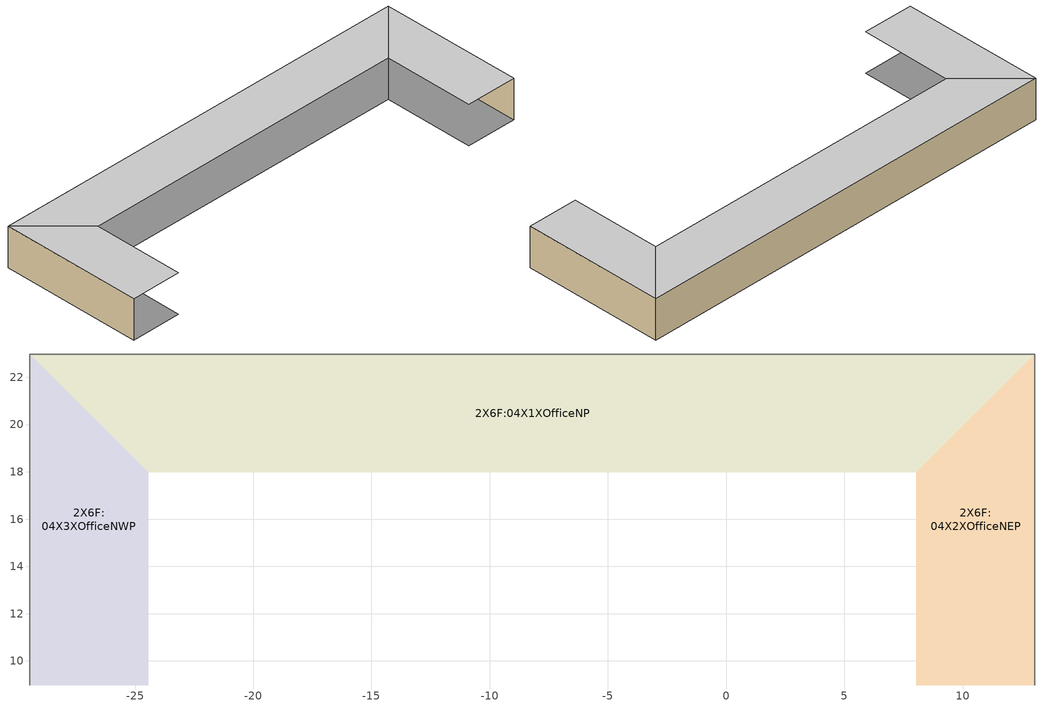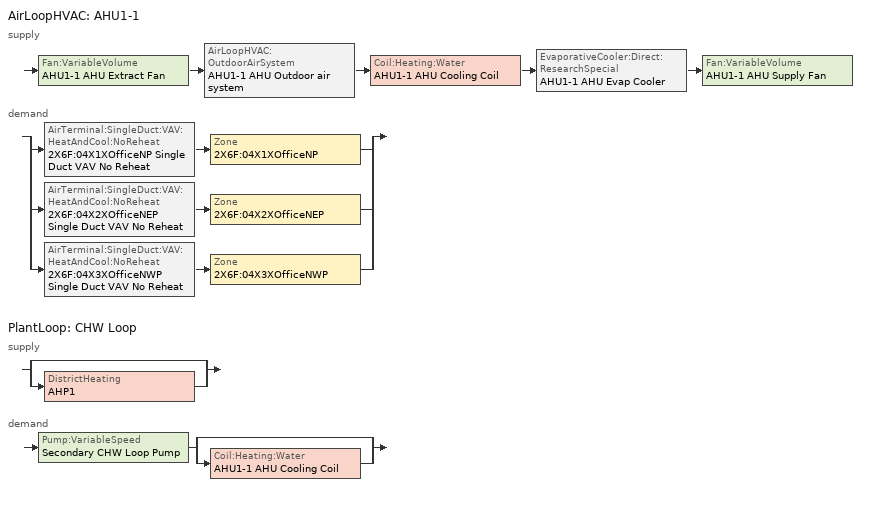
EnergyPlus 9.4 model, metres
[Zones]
2X6F:04X1XOfficeNP
 floor adiabatic (W1m - IBEC): 8.05,17.98 -24.45,17.98 -29.45,22.98 13.05,22.98 z23.2
 wall adiabatic (W1m - IBEC): 13.05,22.98 -29.45,22.98 z23.2:27.2
 ceiling adiabatic (W1m - IBEC): -24.45,17.98 8.05,17.98 13.05,22.98 -29.45,22.98 z27.2
2X6F:04X2XOfficeNEP
 floor adiabatic (W1m - IBEC): 13.05,8.98 8.05,8.98 8.05,17.98 13.05,22.98 z23.2
 wall adiabatic (W1m - IBEC): 13.05,8.98 13.05,22.98 z23.2:27.2
 ceiling adiabatic (W1m - IBEC): 8.05,8.98 13.05,8.98 13.05,22.98 8.05,17.98 z27.2
2X6F:04X3XOfficeNWP
 floor adiabatic (W1m - IBEC): -24.45,8.98 -29.45,8.98 -29.45,22.98 -24.45,17.98 z23.2
 wall adiabatic (W1m - IBEC): -29.45,22.98 -29.45,8.98 z23.2:27.2
 ceiling adiabatic (W1m - IBEC): -29.45,8.98 -24.45,8.98 -24.45,17.98 -29.45,22.98 z27.2
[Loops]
AirLoopHVAC 'AHU1-1'
 supply: Fan:VariableVolume 'AHU1-1 AHU Extract Fan' > AirLoopHVAC:OutdoorAirSystem 'AHU1-1 AHU Outdoor air system' > Coil:Heating:Water 'AHU1-1 AHU Cooling Coil' > EvaporativeCooler:Direct:ResearchSpecial 'AHU1-1 AHU Evap Cooler' > Fan:VariableVolume 'AHU1-1 AHU Supply Fan'
 demand: split
  | AirTerminal:SingleDuct:VAV:HeatAndCool:NoReheat '2X6F:04X1XOfficeNP Single Duct VAV No Reheat' > Zone '2X6F:04X1XOfficeNP'
  | AirTerminal:SingleDuct:VAV:HeatAndCool:NoReheat '2X6F:04X2XOfficeNEP Single Duct VAV No Reheat' > Zone '2X6F:04X2XOfficeNEP'
  | AirTerminal:SingleDuct:VAV:HeatAndCool:NoReheat '2X6F:04X3XOfficeNWP Single Duct VAV No Reheat' > Zone '2X6F:04X3XOfficeNWP'
PlantLoop 'CHW Loop'
 supply: split
  | bypass
  | DistrictHeating 'AHP1'
 demand: Pump:VariableSpeed 'Secondary CHW Loop Pump' > split
  | bypass
  | Coil:Heating:Water 'AHU1-1 AHU Cooling Coil'
[Site:Location]
JSBC2O18 (O1-O1:31-12)  (01-01:31-12): Latitude {deg}=35.7; Longitude {deg}=139.8; Time Zone {hr}=9; Elevation {m}=0
[Site:GroundTemperature:BuildingSurface]
18, 18, 18, 18, 18, 18, 18, 18, 18, 18, 18, 18
[Site:GroundTemperature:Deep]
14, 14, 14, 14, 14, 14, 14, 14, 14, 14, 14, 14
[Site:GroundTemperature:Shallow]
14, 14, 14, 14, 14, 14, 14, 14, 14, 14, 14, 14
[Site:GroundTemperature:FCfactorMethod]
2.14219, 2.80489, 6.98679, 13.8, 21.3614, 27.6366, 30.9146, 30.2928, 25.957, 19.0785, 11.526, 5.33716
[Site:GroundReflectance]
.1, .1, .1, .1, .1, .1, .1, .1, .1, .1, .1, .1
[Site:GroundReflectance:SnowModifier]
2, 2
[Building]
Building: North Axis {deg}=0; Terrain=Suburbs; Loads Convergence Tolerance Value {W}=.04; Temperature Convergence Tolerance Value {deltaC}=.4; Solar Distribution=FullExterior; Maximum Number of Warmup Days=25; Minimum Number of Warmup Days=6
[Material]
JP- XPS Extruded Polystyrene_1m: Roughness=Rough; Thickness {m}=1; Conductivity {W/m-K}=.04; Density {kg/m3}=25; Specific Heat {J/kg-K}=100; Thermal Absorptance=.9; Solar Absorptance=.8; Visible Absorptance=.8
[Construction]
W1m - IBEC: JP- XPS Extruded Polystyrene_1m
[Zone] Type=1; Multiplier=1; Zone Inside Convection Algorithm=TARP; Part of Total Floor Area=Yes
Name | Volume {m3} | Floor Area {m2}
2X6F:04X1XOfficeNP | 750 | 187.5
2X6F:04X2XOfficeNEP; 2X6F:04X3XOfficeNWP | 230 | 57.5
[OtherEquipment] Fuel Type=None; Design Level Calculation Method=EquipmentLevel; Fraction Latent=0; Fraction Lost=0; Carbon Dioxide Generation Rate {m3/s-W}=0
Name | Zone or ZoneList | Schedule | Design Level {W} | Fraction Radiant
2X6F:04X1XOfficeNP Equipment gain 1 | 2X6F:04X1XOfficeNP | JP Office - office equipments NP | -13800 | 0
2X6F:04X2XOfficeNEP Equipment gain 1 | 2X6F:04X2XOfficeNEP | JP Office - office equipments NEP | -5900 | .6
2X6F:04X3XOfficeNWP Equipment gain 1 | 2X6F:04X3XOfficeNWP | JP Office - office equipments NWP | -5100 | .6
[AirLoopHVAC]
AHU1-1: Design Supply Air Flow Rate {m3/s}=2.0767
[Fan:VariableVolume] Availability Schedule=On 24/7; Fan Total Efficiency=0.541; Maximum Flow Rate {m3/s}=2.0767; Fan Power Minimum Flow Rate Input Method=Fraction; Fan Power Minimum Flow Fraction=0.4; Fan Power Minimum Air Flow Rate {m3/s}=0; Motor Efficiency=0.9; Motor In Airstream Fraction=1; Fan Power Coefficient 2=0; Fan Power Coefficient 3=0; Fan Power Coefficient 5=0
Name | Pressure Rise {Pa} | Fan Power Coefficient 1 | Fan Power Coefficient 4
AHU1-1 AHU Extract Fan | 348 | 0 | 1
AHU1-1 AHU Supply Fan | 838 | 0.0597 | 0.9403
[Controller:OutdoorAir]
AHU1-1 AHU Outdoor Air Controller: Minimum Outdoor Air Flow Rate {m3/s}=0.420278; Maximum Outdoor Air Flow Rate {m3/s}=0.420278; Economizer Control Type=NoEconomizer; Economizer Control Action Type=ModulateFlow; Lockout Type=NoLockout; Minimum Limit Type=FixedMinimum; Minimum Outdoor Air Schedule=Min outdoor air fraction schedule; High Humidity Control=No; High Humidity Outdoor Air Flow Ratio=1; Control High Indoor Humidity Based on Outdoor Humidity Ratio=Yes; Heat Recovery Bypass Control Type=BypassWhenWithinEconomizerLimits
[Coil:Heating:Water]
AHU1-1 AHU Cooling Coil: Availability Schedule=Only winter; U-Factor Times Area Value {W/K}=2419.69; Maximum Water Flow Rate {m3/s}=0.00175; Performance Input Method=NominalCapacity; Rated Capacity {W}=46700; Rated Inlet Water Temperature {C}=50; Rated Inlet Air Temperature {C}=17.5; Rated Outlet Water Temperature {C}=45; Rated Outlet Air Temperature {C}=36.1; Rated Ratio for Air and Water Convection=0.5
[EvaporativeCooler:Direct:ResearchSpecial]
AHU1-1 AHU Evap Cooler: Availability Schedule=Evap Cooler Availability Schedule; Cooler Design Effectiveness=0.15; Primary Air Design Flow Rate {m3/s}=2.0767; Recirculating Water Pump Design Power=30; Drift Loss Fraction=0; Blowdown Concentration Ratio=3; Evaporative Operation Minimum Drybulb Temperature=22; Evaporative Operation Maximum Limit Wetbulb Temperature=18
[PlantLoop]
CHW Loop: Fluid Type=Water; Plant Equipment Operation Scheme=CHW Loop Operation; Maximum Loop Temperature {C}=80; Minimum Loop Temperature {C}=0; Maximum Loop Flow Rate {m3/s}=0.00175; Minimum Loop Flow Rate {m3/s}=0; Plant Loop Volume {m3}=autocalculate; Load Distribution Scheme=SequentialUniformPLR; Plant Loop Demand Calculation Scheme=SingleSetpoint; Common Pipe Simulation=None; Pressure Simulation Type=None
[PlantEquipmentOperationSchemes]
CHW Loop Operation: Control Scheme 1=CHW Loop Scheme 1; Control Scheme 1 Schedule=On 24/7
[PlantEquipmentOperation:HeatingLoad]
CHW Loop Scheme 1: Load Range 1 Lower Limit {W}=0; Load Range 1 Upper Limit {W}=1e+15; Range 1 Equipment List=CHW Loop Scheme 1 Range 1 Equipment List
[PlantEquipmentList]
CHW Loop Scheme 1 Range 1 Equipment List: AHP1
[Pump:VariableSpeed]
Secondary CHW Loop Pump: Design Maximum Flow Rate {m3/s}=0.00175; Design Pump Head {Pa}=245000; Design Power Consumption {W}=3000; Motor Efficiency=0.9; Fraction of Motor Inefficiencies to Fluid Stream=0; Coefficient 1 of the Part Load Performance Curve=0; Coefficient 2 of the Part Load Performance Curve=1; Coefficient 3 of the Part Load Performance Curve=0; Coefficient 4 of the Part Load Performance Curve=0; Design Minimum Flow Rate {m3/s}=0; Pump Control Type=Continuous
[DistrictHeating]
AHP1: Nominal Capacity {W}=5e+05; Capacity Fraction Schedule=On 24/7
[ZoneControl:Thermostat] Control Type Schedule=Control type schedule: Always 4
Name | Zone or ZoneList | Control 1
2X6F:04X1XOfficeNP Thermostat | 2X6F:04X1XOfficeNP | 2X6F:04X1XOfficeNP Dual SP
2X6F:04X2XOfficeNEP Thermostat | 2X6F:04X2XOfficeNEP | 2X6F:04X2XOfficeNEP Dual SP
2X6F:04X3XOfficeNWP Thermostat | 2X6F:04X3XOfficeNWP | 2X6F:04X3XOfficeNWP Dual SP
[ThermostatSetpoint:DualSetpoint] Heating Setpoint Temperature Schedule=Heating set point schedule; Cooling Setpoint Temperature Schedule=Cooling set point schedule
2X6F:04X1XOfficeNP Dual SP; 2X6F:04X2XOfficeNEP Dual SP; 2X6F:04X3XOfficeNWP Dual SP
[Sizing:Zone] Zone Cooling Design Supply Air Temperature Input Method=SupplyAirTemperature; Zone Cooling Design Supply Air Temperature {C}=14; Zone Cooling Design Supply Air Temperature Difference {deltaC}=10; Zone Heating Design Supply Air Temperature Input Method=SupplyAirTemperature; Zone Heating Design Supply Air Temperature {C}=50; Zone Heating Design Supply Air Temperature Difference {deltaC}=10; Zone Cooling Design Supply Air Humidity Ratio {kgWater/kgDryAir}=0.009; Zone Heating Design Supply Air Humidity Ratio {kgWater/kgDryAir}=0.004; Zone Heating Sizing Factor=1.25; Zone Cooling Sizing Factor=1.15; Cooling Design Air Flow Method=DesignDay; Cooling Design Air Flow Rate {m3/s}=0; Cooling Minimum Air Flow per Zone Floor Area {m3/s-m2}=0.00076; Cooling Minimum Air Flow {m3/s}=0; Cooling Minimum Air Flow Fraction=0; Heating Design Air Flow Method=DesignDay; Heating Design Air Flow Rate {m3/s}=0; Heating Maximum Air Flow per Zone Floor Area {m3/s-m2}=0.00203; Heating Maximum Air Flow {m3/s}=0.14158; Heating Maximum Air Flow Fraction=0.3; Account for Dedicated Outdoor Air System=No; Dedicated Outdoor Air System Control Strategy=NeutralSupplyAir; Dedicated Outdoor Air Low Setpoint Temperature for Design {C}=autosize; Dedicated Outdoor Air High Setpoint Temperature for Design {C}=autosize
Name | Design Specification Outdoor Air Object | Design Specification Zone Air Distribution Object
2X6F:04X1XOfficeNP | 2X6F:04X1XOfficeNP Design Specification Outdoor Air Object | 2X6F:04X1XOfficeNP Design Specification Zone Air Distribution Object
2X6F:04X2XOfficeNEP | 2X6F:04X2XOfficeNEP Design Specification Outdoor Air Object | 2X6F:04X2XOfficeNEP Design Specification Zone Air Distribution Object
2X6F:04X3XOfficeNWP | 2X6F:04X3XOfficeNWP Design Specification Outdoor Air Object | 2X6F:04X3XOfficeNWP Design Specification Zone Air Distribution Object
[DesignSpecification:OutdoorAir] Outdoor Air Method=Flow/Person; Outdoor Air Flow per Person {m3/s-person}=0.00944; Outdoor Air Flow per Zone Floor Area {m3/s-m2}=0; Outdoor Air Flow per Zone {m3/s}=0; Outdoor Air Flow Air Changes per Hour {1/hr}=0; Outdoor Air Schedule=On 24/7
2X6F:04X1XOfficeNP Design Specification Outdoor Air Object; 2X6F:04X2XOfficeNEP Design Specification Outdoor Air Object; 2X6F:04X3XOfficeNWP Design Specification Outdoor Air Object
[DesignSpecification:ZoneAirDistribution] Zone Air Distribution Effectiveness in Cooling Mode=1; Zone Air Distribution Effectiveness in Heating Mode=1; Zone Secondary Recirculation Fraction=0
2X6F:04X1XOfficeNP Design Specification Zone Air Distribution Object; 2X6F:04X2XOfficeNEP Design Specification Zone Air Distribution Object; 2X6F:04X3XOfficeNWP Design Specification Zone Air Distribution Object
[Zone equipment]
2X6F:04X1XOfficeNP: 2X6F:04X1XOfficeNP Single Duct VAV No Reheat
2X6F:04X2XOfficeNEP: 2X6F:04X2XOfficeNEP Single Duct VAV No Reheat
2X6F:04X3XOfficeNWP: 2X6F:04X3XOfficeNWP Single Duct VAV No Reheat
[AirTerminal:SingleDuct:VAV:HeatAndCool:NoReheat] Availability Schedule=HVAC schedule; Constant Minimum Air Flow Fraction=0.4
Name | Maximum Air Flow Rate {m3/s}
2X6F:04X1XOfficeNP Single Duct VAV No Reheat | 1.1531
2X6F:04X2XOfficeNEP Single Duct VAV No Reheat | 0.495
2X6F:04X3XOfficeNWP Single Duct VAV No Reheat | 0.4286
[AvailabilityManager:Scheduled] Schedule=HVAC schedule
AHU1-1 Availability; CHW Loop Availability
[SetpointManager:Scheduled] Control Variable=Temperature
Name | Schedule | Setpoint Node or NodeList
AHU1-1 Setpoint Manager Cooling | Air loop cooling set point temperature: Always 32.0 C | AHU1-1 Setpoint Manager Cooling Node List
CHW Loop Demand Side Setpoint Manager | Chilled water flow set point temperature: Always 45 C | CHW Loop Demand Side Setpoint Manager Node List
CHW Loop Supply Side Setpoint Manager | Chilled water flow set point temperature: Always 45 C | CHW Loop Supply Side Setpoint Manager Node List
[Controller:WaterCoil]
AHU1-1 AHU Cooling Coil Controller: Control Variable=Temperature; Action=Normal; Actuator Variable=Flow; Controller Convergence Tolerance {deltaC}=autosize; Maximum Actuated Flow {m3/s}=0.00175; Minimum Actuated Flow {m3/s}=0
[Schedule:Compact]
On 24/7; HVAC schedule: Through: 12/31, For: AllDays, Until: 24:00, 1
Chilled water flow set point temperature: Always 45 C: Through: 12/31, For: AllDays, Until: 24:00, 45
Air loop cooling set point temperature: Always 32.0 C: Through: 12/31, For: AllDays, Until: 24:00, 32
Heating set point schedule: Through: 12/31, For: AllDays, Until: 24:00, 22
Cooling set point schedule: Through: 12/31, For: AllDays, Until: 24:00, 26
Control type schedule: Always 4: Through: 12/31, For: AllDays, Until: 24:00, 4
JP Office - office equipments NP; JP Office - office equipments NEP; JP Office - office equipments NWP: Through: 31 Dec, For: AllDays, Until: 24:00, 1
Min outdoor air fraction schedule: Through: 9 Jan, For: AllDays, Until: 24:00, 1, Through: 31 Dec, For: AllDays, Until: 24:00, 0.5
Evap Cooler Availability Schedule: Through: 8 Jan, For: AllDays, Until: 24:00, 0, Through: 31 Dec, For: AllDays, Until: 24:00, 1
Only winter: Through: 3/31, For: AllDays, Until: 24:00, 1, Through: 11/30, For: AllDays, Until: 24:00, 0, Through: 12/31, For: AllDays, Until: 24:00, 1
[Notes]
Hourly weather file: C:\ProgramData\DesignBuilder\Weather Data\Tokyo.epw
off heating day
